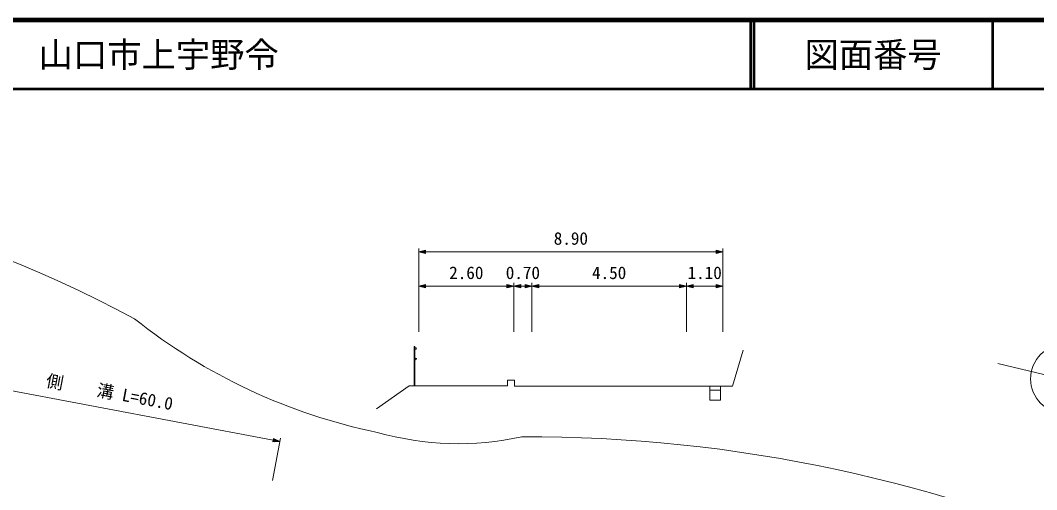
# Model space of a CAD drawing. Units: millimetres, scale not verified. Extents: x 40000 to 680000, y 20000 to 380000.
# Drawn here: x 402368 to 550447, y 311587 to 380000 of the extents above; entities that cross this region are included whole.
import ezdxf
from ezdxf.enums import TextEntityAlignment as Align

# ---------------------------------------------------------------- set-up
doc = ezdxf.new("R2010")
doc.units = ezdxf.units.MM
doc.header["$LTSCALE"] = 1000
for name, color, linetype, lineweight in [('M-BGD', 7, 'Continuous', 13), ('M-BMK-SRVR', 3, 'Continuous', 13), ('M-STR-HTXT', 7, 'Continuous', 13), ('M-TTL', 2, 'Continuous', 140), ('M-TTL-LINE', 7, 'Continuous', 50)]:
    doc.layers.add(name, color=color, linetype=linetype, lineweight=lineweight)
doc.layers.add('M-TTL-TXT', color=7, linetype='Continuous')
doc.styles.add('ＭＳ ゴシック', font='')
doc.styles.get('ＭＳ ゴシック').set_extended_font_data('MS Gothic')

msp = doc.modelspace()

# ---------------------------------------------------------------- linework, layer by layer
at = {"layer": 'M-BGD'}
for p, q in [((459730, 326713), (459730, 332454)), ((459730, 332454), (459845, 332454)), ((459845, 326713), (459845, 332454)), ((502805, 326074), (504368, 326074))]:
    msp.add_line(p, q, dxfattribs=at)
for points in [[(454279, 323375), (459038, 326713), (473349, 326713), (473349, 327530), (474379, 327530), (474379, 326678), (506126, 326678), (507688, 331934)], [(504368, 326678), (504368, 324636), (502805, 324636), (502805, 326678)]]:
    msp.add_lwpolyline(points, dxfattribs=at)
for centre in [(459960, 332167), (459960, 330636)]:
    msp.add_circle(centre, 115, dxfattribs=at)
at = {"layer": 'M-BMK-SRVR'}
msp.add_line((544798, 329980), (569102, 324126), dxfattribs=at)
msp.add_circle((554568, 327737), 5016, dxfattribs=at)
at = {"layer": 'M-STR-HTXT'}
for p, q in [((460423, 334591), (460423, 346738)), ((504741, 334591), (504741, 346738)), ((460423, 346238), (461423, 346488)), ((460423, 346238), (461423, 345988)), ((460423, 346238), (461423, 346238)), ((461423, 346288), (460623, 346288)), ((461423, 346188), (460623, 346188)), ((460823, 346338), (461423, 346338)), ((460823, 346138), (461423, 346138)), ((461423, 346388), (461023, 346388)), ((461423, 346088), (461023, 346088)), ((461223, 346438), (461423, 346438)), ((461223, 346038), (461423, 346038)), ((461423, 345988), (461423, 346488)), ((461423, 346238), (474272, 346238)), ((474272, 346238), (476900, 346238)), ((476900, 346238), (499414, 346238)), ((499414, 346238), (503741, 346238)), ((504741, 346238), (503741, 346488)), ((503741, 346488), (503741, 345988)), ((503941, 346438), (503741, 346438)), ((503741, 346388), (504141, 346388)), ((504341, 346338), (503741, 346338)), ((503741, 346288), (504541, 346288)), ((504741, 346238), (503741, 345988)), ((504741, 346238), (503741, 346238)), ((503741, 346188), (504541, 346188)), ((504341, 346138), (503741, 346138)), ((503741, 346088), (504141, 346088)), ((503941, 346038), (503741, 346038)), ((460423, 341238), (461423, 341488)), ((460423, 341238), (461423, 340988)), ((460423, 341238), (461423, 341238)), ((461423, 341288), (460623, 341288)), ((461423, 341188), (460623, 341188)), ((460823, 341338), (461423, 341338)), ((460823, 341138), (461423, 341138)), ((461423, 341388), (461023, 341388)), ((461423, 341088), (461023, 341088)), ((461223, 341438), (461423, 341438)), ((461223, 341038), (461423, 341038)), ((461423, 340988), (461423, 341488)), ((461423, 341238), (473272, 341238)), ((474272, 341238), (473272, 341488)), ((473272, 341488), (473272, 340988)), ((473472, 341438), (473272, 341438)), ((473272, 341388), (473672, 341388)), ((473872, 341338), (473272, 341338)), ((473272, 341288), (474072, 341288)), ((474272, 341238), (473272, 340988)), ((474272, 341238), (473272, 341238)), ((473272, 341188), (474072, 341188)), ((473872, 341138), (473272, 341138)), ((473272, 341088), (473672, 341088)), ((473472, 341038), (473272, 341038)), ((474272, 334591), (474272, 341738)), ((474272, 341238), (475272, 341488)), ((474272, 341238), (475272, 340988)), ((474272, 341238), (475272, 341238)), ((475272, 341288), (474472, 341288)), ((475272, 341188), (474472, 341188)), ((474672, 341338), (475272, 341338)), ((474672, 341138), (475272, 341138)), ((475272, 341388), (474872, 341388)), ((475272, 341088), (474872, 341088)), ((475072, 341438), (475272, 341438)), ((475072, 341038), (475272, 341038)), ((475272, 340988), (475272, 341488)), ((475272, 341238), (475900, 341238)), ((476900, 341238), (475900, 341488)), ((475900, 341488), (475900, 340988)), ((476100, 341438), (475900, 341438)), ((475900, 341388), (476300, 341388)), ((476500, 341338), (475900, 341338)), ((475900, 341288), (476700, 341288)), ((476900, 341238), (475900, 340988)), ((476900, 341238), (475900, 341238)), ((475900, 341188), (476700, 341188)), ((476500, 341138), (475900, 341138)), ((475900, 341088), (476300, 341088)), ((476100, 341038), (475900, 341038)), ((476900, 334591), (476900, 341738)), ((476900, 341238), (477900, 341488)), ((476900, 341238), (477900, 340988)), ((476900, 341238), (477900, 341238)), ((477900, 341288), (477100, 341288)), ((477900, 341188), (477100, 341188)), ((477300, 341338), (477900, 341338)), ((477300, 341138), (477900, 341138)), ((477900, 341388), (477500, 341388)), ((477900, 341088), (477500, 341088)), ((477700, 341438), (477900, 341438)), ((477700, 341038), (477900, 341038)), ((477900, 340988), (477900, 341488)), ((477900, 341238), (498414, 341238)), ((499414, 341238), (498414, 341488)), ((498414, 341488), (498414, 340988)), ((498614, 341438), (498414, 341438)), ((498414, 341388), (498814, 341388)), ((499014, 341338), (498414, 341338)), ((498414, 341288), (499214, 341288)), ((499414, 341238), (498414, 340988)), ((499414, 341238), (498414, 341238)), ((498414, 341188), (499214, 341188)), ((499014, 341138), (498414, 341138)), ((498414, 341088), (498814, 341088)), ((498614, 341038), (498414, 341038)), ((499414, 334591), (499414, 341738)), ((499414, 341238), (500414, 341488)), ((499414, 341238), (500414, 340988)), ((499414, 341238), (500414, 341238)), ((500414, 341288), (499614, 341288)), ((500414, 341188), (499614, 341188)), ((499814, 341338), (500414, 341338)), ((499814, 341138), (500414, 341138)), ((500414, 341388), (500014, 341388)), ((500414, 341088), (500014, 341088)), ((500214, 341438), (500414, 341438)), ((500214, 341038), (500414, 341038)), ((500414, 340988), (500414, 341488)), ((500414, 341238), (503741, 341238)), ((504741, 341238), (503741, 341488)), ((503741, 341488), (503741, 340988)), ((503941, 341438), (503741, 341438)), ((503741, 341388), (504141, 341388)), ((504341, 341338), (503741, 341338)), ((503741, 341288), (504541, 341288)), ((504741, 341238), (503741, 340988)), ((504741, 341238), (503741, 341238)), ((503741, 341188), (504541, 341188)), ((504341, 341138), (503741, 341138)), ((503741, 341088), (504141, 341088)), ((503941, 341038), (503741, 341038)), ((390656, 327955), (439188, 318808)), ((439096, 312921), (440263, 319115)), ((439234, 319054), (439141, 318563)), ((440170, 318623), (439141, 318563)), ((439347, 318575), (439151, 318612)), ((439160, 318661), (439553, 318587)), ((439759, 318599), (439169, 318710)), ((439178, 318759), (439965, 318611)), ((440170, 318623), (439188, 318808)), ((439197, 318858), (439983, 318709)), ((439796, 318796), (439206, 318907)), ((439215, 318956), (439608, 318882)), ((439421, 318968), (439225, 319005)), ((440170, 318623), (439234, 319054))]:
    msp.add_line(p, q, dxfattribs=at)
for centre, radius, start, end in [((332270, 174903), 183405, 61.77852, 91.57241), ((471405, 402355), 84158, 231.48534, 258.32205), ((466191, 361523), 43232, 254.13123, 282.37971), ((476363, 105182), 214116, 65.5186, 90.2416)]:
    msp.add_arc(centre, radius, start, end, dxfattribs=at)
at = {"layer": 'M-TTL'}
msp.add_line((680000, 380000), (40000, 380000), dxfattribs=at)
at = {"layer": 'M-TTL-LINE'}
for p, q in [((508747, 380000), (508747, 370000)), ((509247, 380000), (509247, 370000)), ((543997, 380000), (543997, 370000)), ((40000, 370000), (680000, 370000))]:
    msp.add_line(p, q, dxfattribs=at)

# ---------------------------------------------------------------- texts
at = {"layer": 'M-STR-HTXT', "style": 'ＭＳ ゴシック'}
for s, p in [('8.90', (482582, 346738)), ('2.60', (467347, 341738)), ('0.70', (475586, 341738)), ('4.50', (488157, 341738)), ('1.10', (502077, 341738))]:
    msp.add_text(s, height=1833, dxfattribs=at).set_placement(p, align=Align.BOTTOM_CENTER)
msp.add_text('側\u3000\u3000溝 L=60.0', height=1833, rotation=349.327, dxfattribs=at).set_placement((415107, 324364), align=Align.BOTTOM_CENTER)
at = {"layer": 'M-TTL-TXT', "style": 'ＭＳ ゴシック'}
msp.add_text('山口市上宇野令', height=3666, dxfattribs=at).set_placement((405024, 375000), align=Align.MIDDLE_LEFT)
msp.add_text('図面番号', height=3666, dxfattribs=at).set_placement((526622, 375000), align=Align.MIDDLE_CENTER)

doc.saveas('drawing.dxf')
